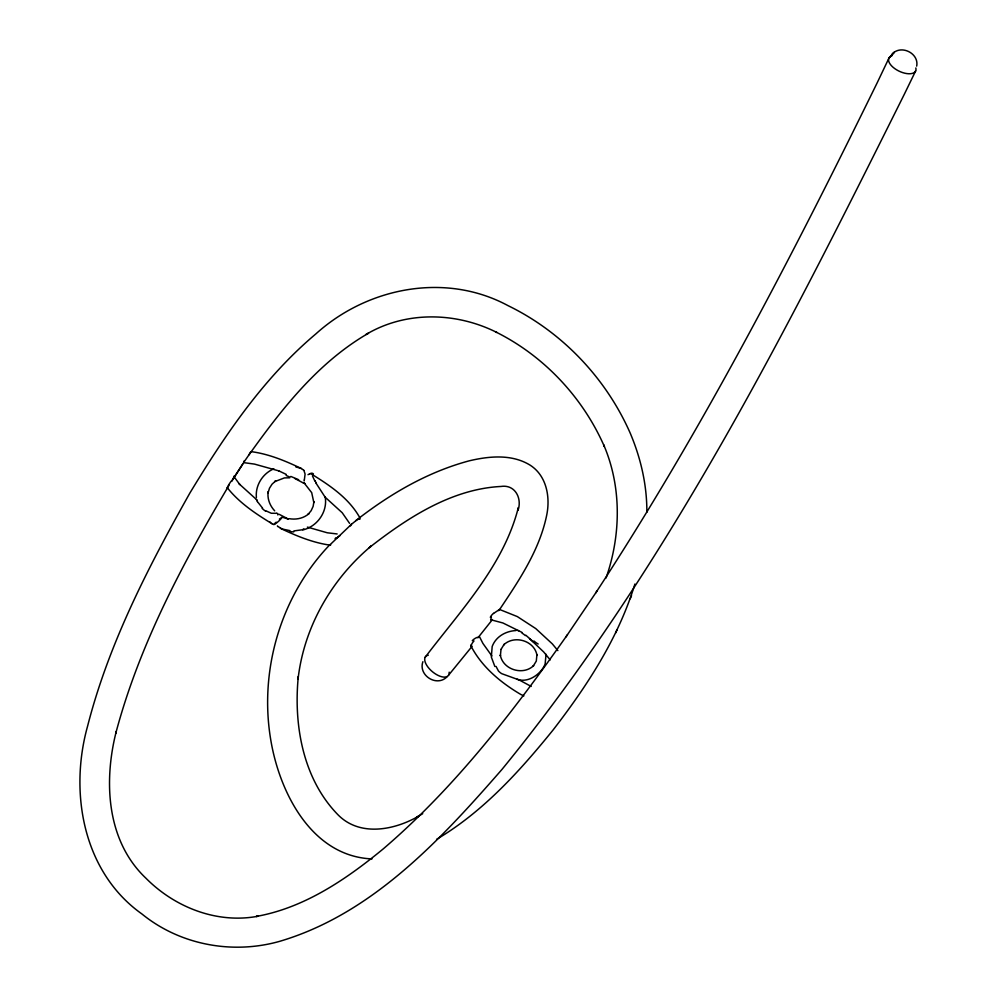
<?xml version="1.0" encoding="UTF-8"?>
<svg xmlns="http://www.w3.org/2000/svg" width="997" height="997" viewBox="0 0 997 997"><rect width="100%" height="100%" fill="white"/><g stroke="black" fill="none" stroke-linecap="round" stroke-linejoin="round"><path stroke-width="1.5" d="M646.854 512.284C647.016 485.875 641.158 459.642 631.101 435.278L630.478 433.732C606.537 378.96 563.043 332.786 509.38 306.303L507.984 305.618C445.522 271.969 367.457 287.273 315.974 333.808C263.707 377.751 224.923 435.128 189.854 493.091C148.503 566.67 109.147 642.654 87.935 724.807L87.499 726.477C69.105 792.702 83.05 872.213 141.923 913.975C180.083 945.031 232.475 954.652 279.509 941.38C372.043 914.087 440.574 839.81 502.027 769.36C668.489 565.461 787.705 328.337 904.478 93.942L915.657 70.937M256.403 497.503C255.17 485.402 262.722 473.45 273.851 468.814M330.68 544.948L329.683 545.097L351.53 524.235L357.25 519.624L359.78 518.864M227.304 487.284L227.403 487.932L229.011 485.227M546.057 654.294L545.122 664.014C541.209 674.097 527.874 683.456 517.107 679.194M916.692 66.138C919.222 53.177 900.902 44.279 892.128 54.1M422.902 661.696C417.93 675.58 437.297 687.569 447.292 676.477M277.839 514.951L277.764 513.517L276.555 513.281M250.484 452.14L248.976 454.856C282.026 408.583 318.479 362.036 368.541 333.185L366.036 334.493C405.692 310.802 456.152 311.974 496.83 332.45L495.434 331.777C543.714 355.642 582.796 397.255 604.369 446.519L603.746 444.974C621.779 486.922 620.994 535.252 606.064 577.986M243.916 461.137L243.654 462.508L248.776 455.106M304.097 480.978L304.322 479.981M304.359 479.831L305.094 474.049L303.873 470.397M470.983 644.76L471.07 646.28L472.08 646.156M243.642 462.62L254.509 464.103L278.761 470.871M243.555 462.87L231.703 481.127L242.62 464.266M436.586 839.324C482.897 811.919 519.574 771.379 553.123 729.929C587.245 685.737 618.476 637.831 634.902 584.043M233.672 477.551L232.912 479.221M233.722 476.292L239.816 484.554L239.268 483.981L256.416 499.485L257.351 501.528M615.71 632.858L617.056 629.68M630.204 598.748L631.537 595.62M227.528 487.832C181.703 565.137 139.032 645.832 115.826 733.107L116.263 731.437C103.563 781.199 106.38 840.783 145.911 878.195C174.849 907.407 217.159 924.032 258.211 916.193L256.192 916.455C304.384 907.868 346.109 879.416 383.234 848.896C455.093 787.331 513.193 711.721 567.443 634.703M595.633 593.041C702.125 430.268 791.718 257.164 877.248 82.676L888.988 58.05L894.272 52.268L890.209 56.667M565.91 636.971L597.166 590.772M491.995 620.134L477.937 637.793M425.196 657.235C460.315 610.862 503.672 565.611 518.315 507.647L518.054 510.277C522.216 498.164 514.988 484.218 500.93 486.461C451.417 489.016 407.212 517.966 369.276 547.652L371.27 545.982C331.39 579.319 303.848 627.375 298.041 679.256L298.29 676.676C293.517 725.131 302.988 779.255 338.27 815.072C360.191 837.019 394.687 830.09 418.865 816.032L416.472 817.366L422.728 813.664M448.725 675.006L471.668 646.854M498.712 610.65L499.522 609.653C519.163 580.266 539.801 549.783 546.83 514.539C550.319 496.668 546.53 475.768 530.254 465.238C511.972 453.884 489.203 456.09 469.188 460.838C427.514 471.98 389.653 494.151 355.879 520.596M329.995 544.574C281.029 595.533 259.12 669.635 270.636 739.138C279.185 791.967 311.413 856.348 371.993 858.916M479.532 636.784L482.909 643.414L491.882 655.976M351.467 524.285L350.445 525.893M303.823 528.809L302.938 529.457A5.87 4.2 -6.9 0 1 302.191 529.793L293.866 530.927M493.59 613.417L499.534 609.454L517.318 616.582L535.8 628.609L552.363 643.925L557.871 650.605M336.226 538.293L340.176 535.439M279.384 519.088L282.188 517.293M302.839 529.918C317.382 526.59 327.901 511.461 325.147 496.755M282.425 517.219L288.27 519.063M515.96 630.553C505.753 631.089 495.87 636.572 492.182 646.492L491.334 657.048L494.861 666.495M276.331 513.305L271.296 513.256L265.887 510.825M305.207 483.57L303.948 483.258M298.664 479.731L290.812 476.429M289.803 477.787L284.407 477.912L274.848 481.563L275.621 480.915L272.044 484.193L269.477 488.231L268.068 492.817L268.168 491.77C267.134 498.762 269.913 505.766 274.686 510.838M289.217 518.677C296.097 519.898 303.512 518.403 308.846 513.729L308.036 514.402L311.126 510.726L313.133 506.376L313.93 501.603L313.843 502.613L311.7 492.655L305.032 484.118M337.148 533.956L327.265 532.784L307.388 527.101M289.94 530.641L282.089 528.996L277.864 526.441M492.169 619.511A5.733 2.168 -67.2 0 1 490.698 619.71L502.912 622.975L521.917 632.347M251.344 451.666C268.941 454.009 285.491 460.938 301.393 468.54L303.811 470.31M329.683 545.097C312.36 542.567 296.072 535.788 280.369 528.31M295.773 466.858L301.393 468.54M271.944 523.649L269.925 521.992M496.032 666.407L498.438 670.969A15.267 14.955 -60.7 0 0 501.79 673.698L519.312 680.029L531.189 686.434M518.614 630.752L517.717 630.416M286.226 474.398L278.549 470.721M523.874 695.894L520.77 694.435C500.668 682.584 481.788 666.906 470.896 645.869M279.197 514.327L288.332 519.063M294.987 478.572L302.403 482.498M270.523 522.802C254.684 513.094 238.968 502.426 227.304 487.745M310.84 473.675C329.508 485.203 348.676 497.902 359.718 517.518M256.416 499.485L256.964 500.12M533.308 641.794L525.805 635.201M529.532 638.591L543.677 651.938L550.219 659.889M262.56 508.121L257.425 501.641M349.561 523.325L342.208 512.732L325.159 497.216L316.061 483.209M314.778 480.866L312.447 475.968M449.173 672.177A14.805 7.203 40 0 1 432.723 671.966A14.805 7.203 40 0 1 428.274 655.203M915.832 67.946A14.805 7.328 25.6 0 1 898.571 70.912A14.805 7.328 25.6 0 1 891.854 55.844M490.985 619.386A5.832 2.181 -58.6 0 1 491.409 616.881M490.325 617.342A7.964 4.1 -34.7 0 1 493.515 613.354M471.593 644.486A7.278 2.879 -40.9 0 1 473.999 640.959M472.279 640.672A5.845 2.592 -35.5 0 1 477.613 637.282M315.002 480.753A16.687 5.197 62.7 0 0 315.638 481.937A19.354 7.241 63 0 0 316.161 483.096M286.127 475.469A23.342 4.275 23.3 0 1 289.778 477.077M304.147 482.71A6.717 1.732 -56.1 0 1 302.876 482.648M308.011 474.697A6.655 2.38 -45.5 0 1 309.332 474.049M309.83 473.824A7.453 4.175 -71 0 1 313.419 473.887M293.779 531.875A34.234 28.178 -5.1 0 1 289.728 531.538M277.814 526.491A7.777 6.107 -42.3 0 1 277.365 525.967M274.848 523.749A6.655 3.701 -67 0 1 271.894 523.737M276.231 522.166A6.593 2.181 -44.6 0 1 275.097 522.976M282.014 517.406A6.717 1.471 -42 0 1 273.801 524.684M265.651 511.224A24.314 23.068 70.5 0 1 262.223 508.482M359.792 518.839A8.126 3.539 -59.5 0 1 359.992 518.938M335.079 538.667A12.276 4.487 -43.8 0 1 336.001 537.819M227.864 486.499A7.104 1.047 -53.2 0 1 231.416 480.89M233.971 476.878A5.795 2.43 -42.3 0 1 233.934 477.401M538.168 644A20.875 17.472 55.1 0 1 533.918 640.971M521.88 632.995A15.628 7.191 43.3 0 1 525.369 635.612M501.005 649.408L500.382 655.901L500.307 655.066C502.862 669.71 523.126 675.904 533.644 665.61L533.146 666.245L536.299 661.098L536.922 654.618L536.997 655.44C534.654 640.597 514.128 634.653 503.659 644.909L504.158 644.261L501.005 649.408"/></g></svg>
